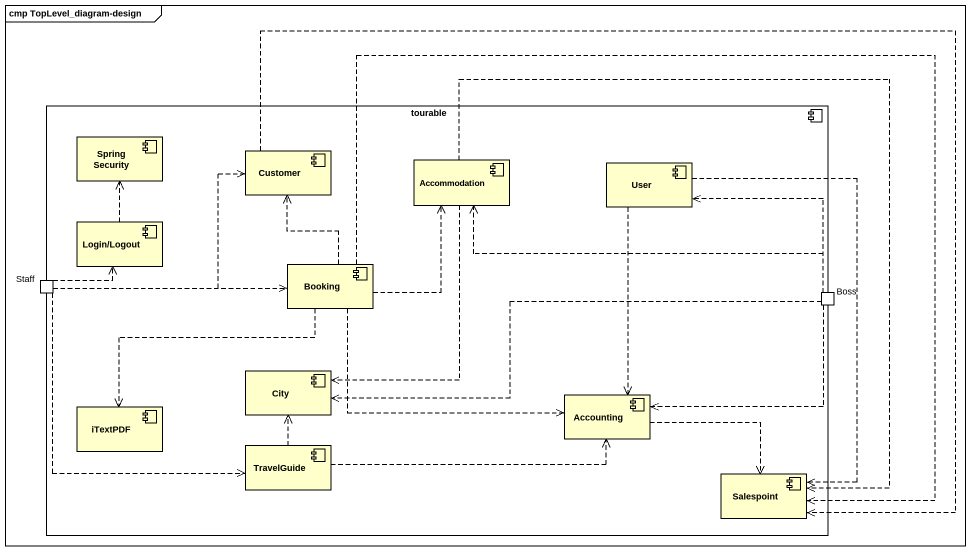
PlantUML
@startuml
mainframe cmp TopLevel_diagram-design
component tourable {
  component "Spring Security" as Spring_Security
  component Customer
  component Accommodation
  component User
  component "Login/Logout" as Login_Logout
  port Staff
  component Booking
  port Boss
  component City
  component Accounting
  component iTextPDF
  component TravelGuide
  component Salespoint
}
Customer ..> Salespoint
Accommodation ..> City
Accommodation ..> Salespoint
User ..> Accounting
User ..> Salespoint
Login_Logout .up.> Spring_Security
Staff .right.> Customer
Staff .right.> Login_Logout
Staff .right.> Booking
Staff ..> TravelGuide
Booking .up.> Customer
Booking .up.> Accommodation
Booking .right.> Accounting
Booking ..> iTextPDF
Booking .right.> Salespoint
Boss .left.> Accommodation
Boss .up.> User
Boss .left.> City
Boss .left.> Accounting
Accounting .right.> Salespoint
TravelGuide .up.> City
TravelGuide .right.> Accounting
@enduml
